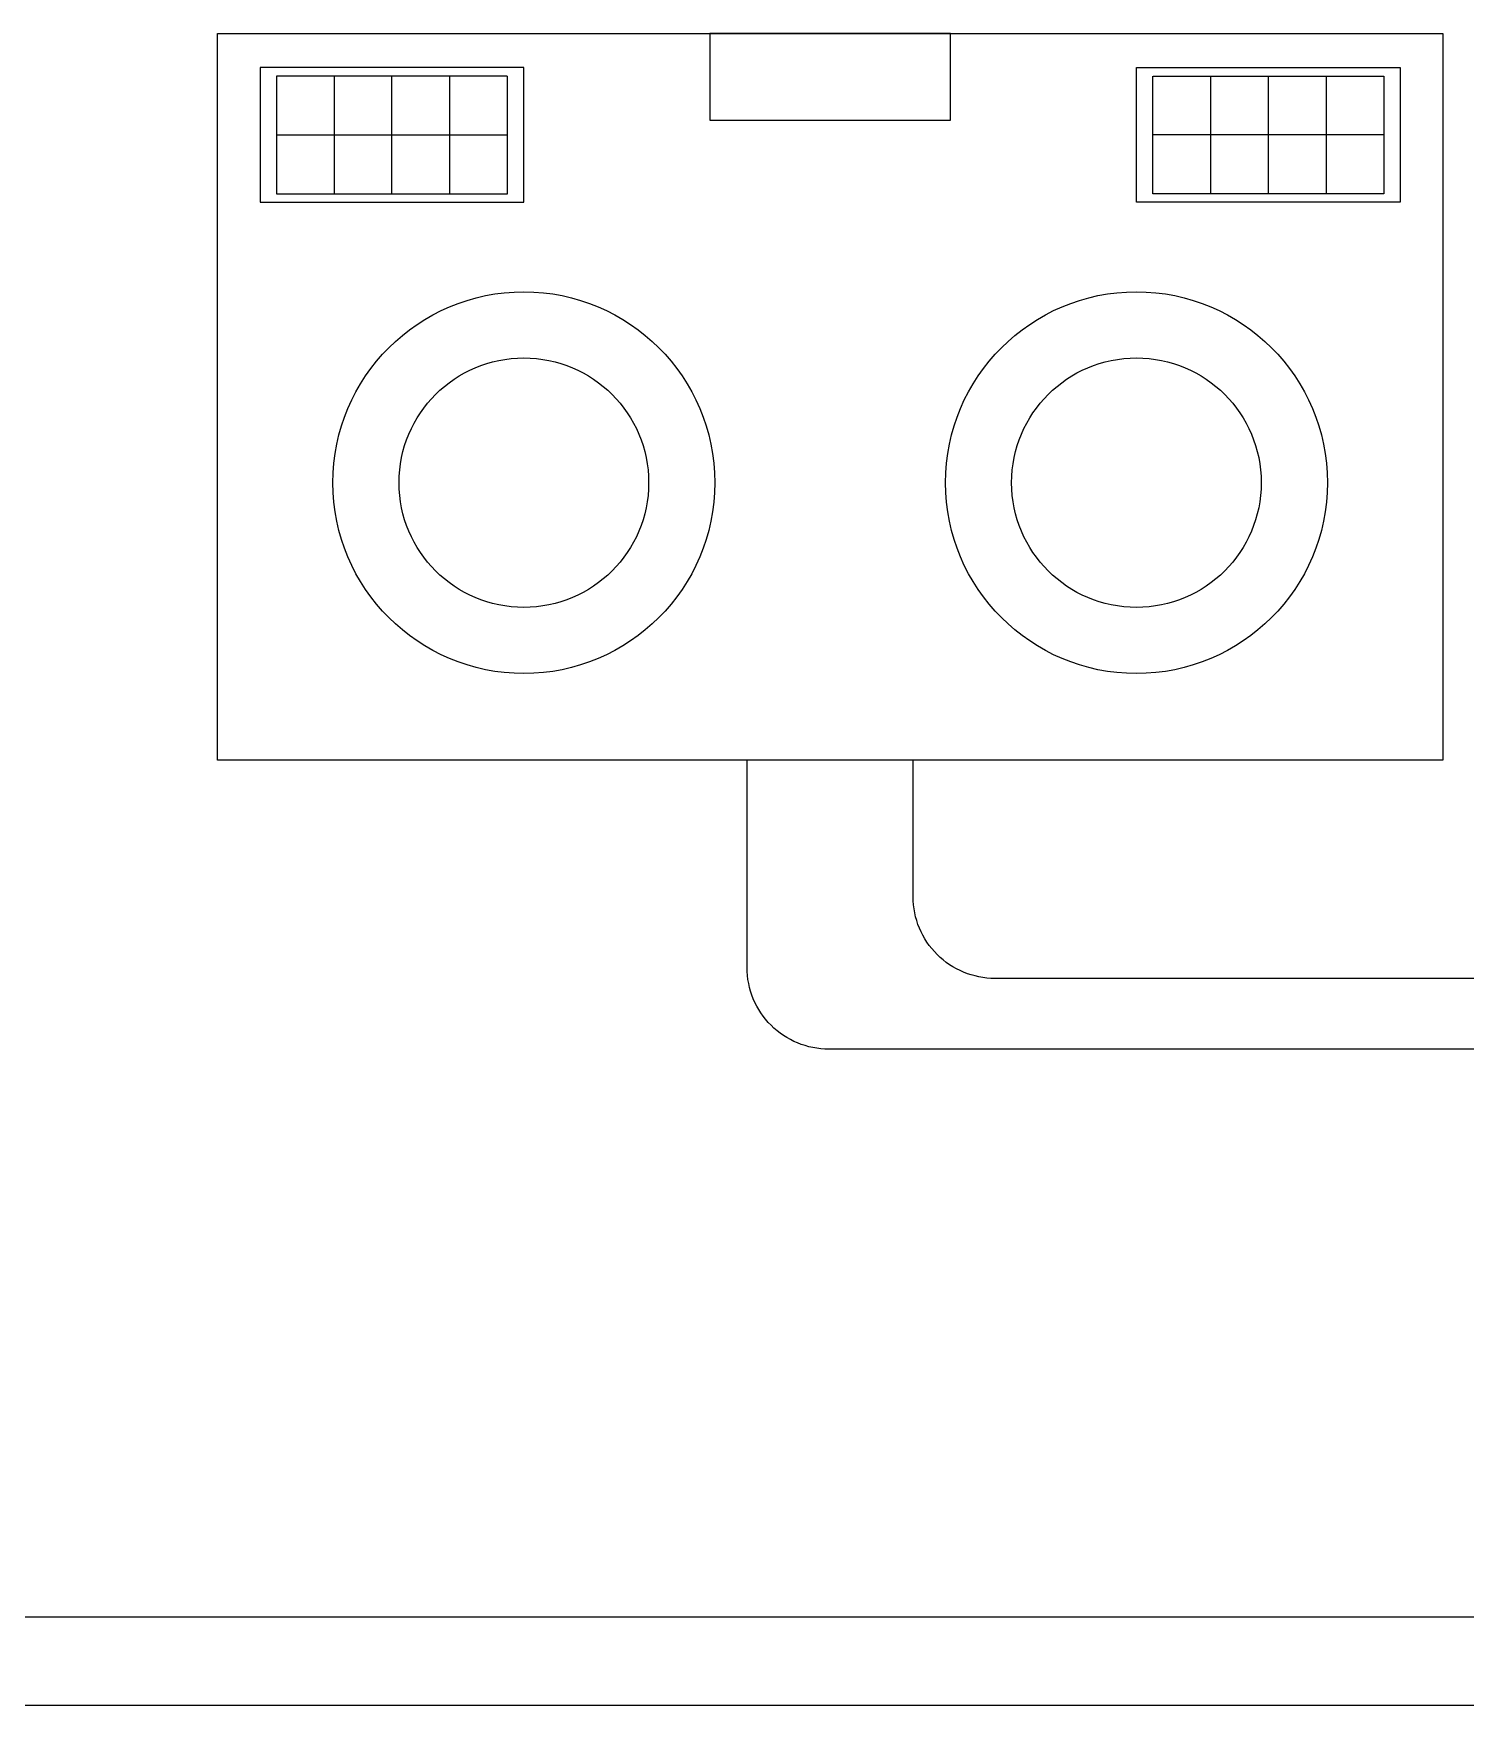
# Model space of a CAD drawing. Header units: millimetres. Extents: x 88 to 97873, y 32 to 55088.
# Drawn here: x 42719 to 44338, y 3789 to 5680 of the extents above; entities that cross this region are included whole.
import ezdxf

# ---------------------------------------------------------------- set-up
doc = ezdxf.new("R2010")
doc.units = ezdxf.units.MM
doc.header["$LTSCALE"] = 0.3
doc.layers.add('Ligação exterior', color=171, linetype='Continuous')

msp = doc.modelspace()

# ---------------------------------------------------------------- linework, layer by layer
at = {"color": 7, "linetype": 'Continuous', "lineweight": -3}
msp.add_lwpolyline([(42927.5, 5679.9), (44312.7, 5679.9), (44312.7, 4858.1), (42927.5, 4858.1)], close=True, dxfattribs=at)
at = {"color": 116, "true_color": 0x136734}
msp.add_lwpolyline([(44740.7, 4531.1), (43618.6, 4531.1, -0.414214), (43526.2, 4623.4), (43526.2, 4858.1)], format="xyb", dxfattribs=at)
at = {"color": 5}
msp.add_lwpolyline([(44858, 4531.1), (44858, 4589.2, 0.414214), (44836.2, 4611.1), (43806.4, 4611.1, -0.414214), (43714, 4703.4), (43714, 4858.1)], format="xyb", dxfattribs=at)
at = {"color": 30}
msp.add_lwpolyline([(44858.1, 4388.8), (44858.1, 3881.1, -0.414214), (44765.8, 3788.8), (41295.8, 3788.8, -0.414214), (41203.5, 3881.1), (41203.5, 4588.1, 0.414214), (41111.1, 4680.5), (41006.7, 4680.5)], format="xyb", dxfattribs=at)
at = {"color": 6}
msp.add_lwpolyline([(44740.8, 4388.8), (44740.8, 3981.1, -0.414214), (44648.4, 3888.8), (41407.7, 3888.8, -0.414214), (41315.4, 3981.1), (41315.4, 4588.1, -0.414214), (41407.7, 4680.5), (41636, 4680.5)], format="xyb", dxfattribs=at)
at = {"layer": 'Ligação exterior', "color": 7, "linetype": 'Continuous', "lineweight": -3}
for p, q in [((43059.5, 5631.7), (43059.5, 5498.6)), ((43124.7, 5498.6), (43124.7, 5631.7)), ((43189.9, 5631.7), (43189.9, 5498.6)), ((44050.3, 5631.7), (44050.3, 5498.6)), ((44115.6, 5498.6), (44115.6, 5631.7)), ((44180.8, 5631.7), (44180.8, 5498.6)), ((42994.2, 5565.2), (43255.2, 5565.2)), ((44246, 5565.2), (43985.1, 5565.2))]:
    msp.add_line(p, q, dxfattribs=at)
for points in [[(43484.1, 5581.7), (43756.1, 5581.7), (43756.1, 5679.9), (43484.1, 5679.9)], [(43273.8, 5641.2), (42975.6, 5641.2), (42975.6, 5489.1), (43273.8, 5489.1)], [(43966.4, 5641.2), (44264.7, 5641.2), (44264.7, 5489.1), (43966.4, 5489.1)]]:
    msp.add_lwpolyline(points, close=True, dxfattribs=at)
for points in [[(43254.9, 5631.7), (42994.2, 5631.7), (42994.2, 5498.6), (43255.2, 5498.6), (43255.2, 5631.7)], [(43985.3, 5631.7), (44246, 5631.7), (44246, 5498.6), (43985.1, 5498.6), (43985.1, 5631.7)]]:
    msp.add_lwpolyline(points, dxfattribs=at)
for centre, radius in [((43273.8, 5171.8), 215.9), ((43966.4, 5171.8), 215.9), ((43273.8, 5171.8), 141.1), ((43966.4, 5171.8), 141.1)]:
    msp.add_circle(centre, radius, dxfattribs=at)

doc.saveas('drawing.dxf')
